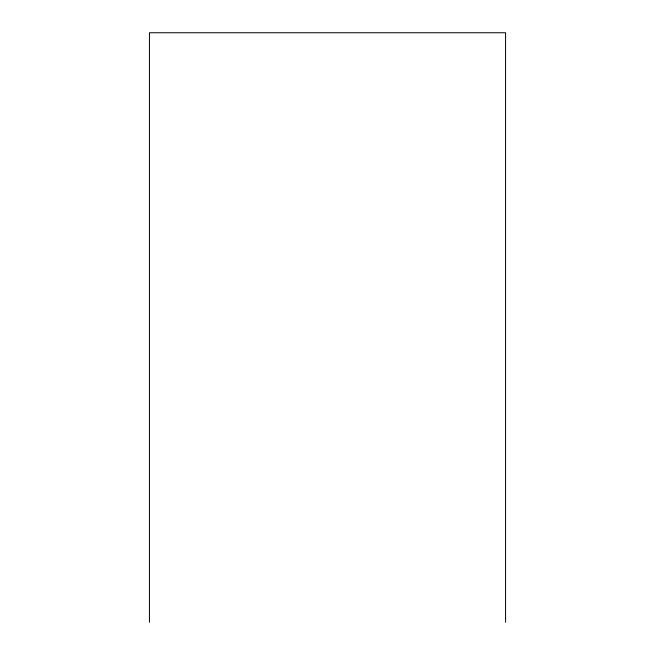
<?xml version="1.0" encoding="UTF-8"?>
<svg xmlns="http://www.w3.org/2000/svg" width="655" height="655" viewBox="0 0 655 655"><rect width="100%" height="100%" fill="white"/><g stroke="black" fill="none" stroke-linecap="round" stroke-linejoin="round"><path stroke-width="0.98" d="M505.57 622.25L505.57 32.75L149.43 32.75L149.43 622.25"/></g></svg>
